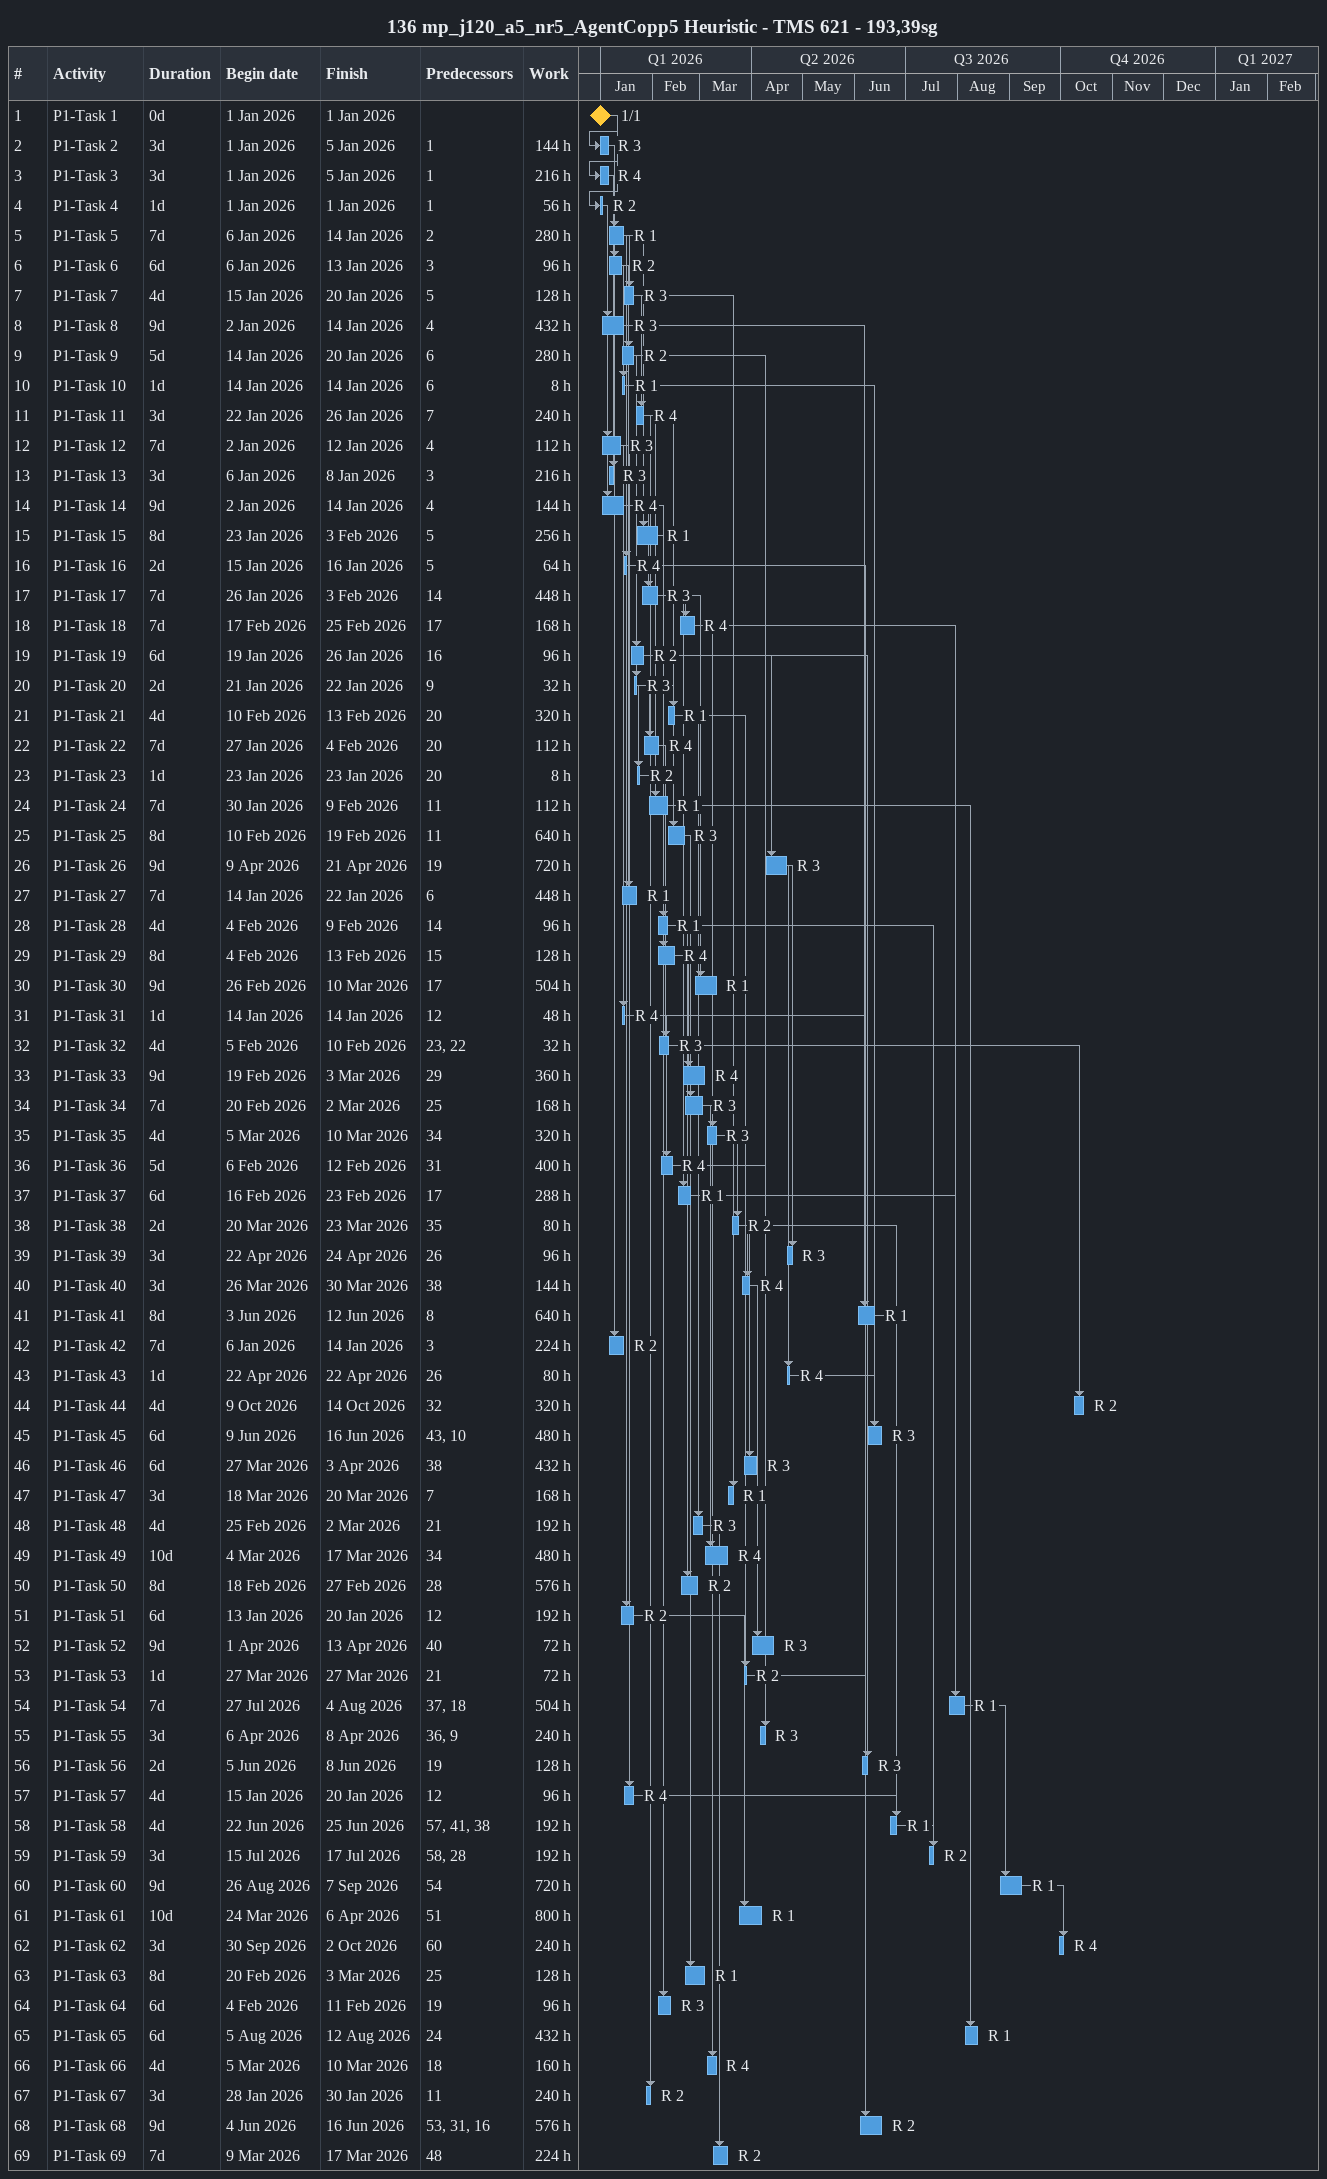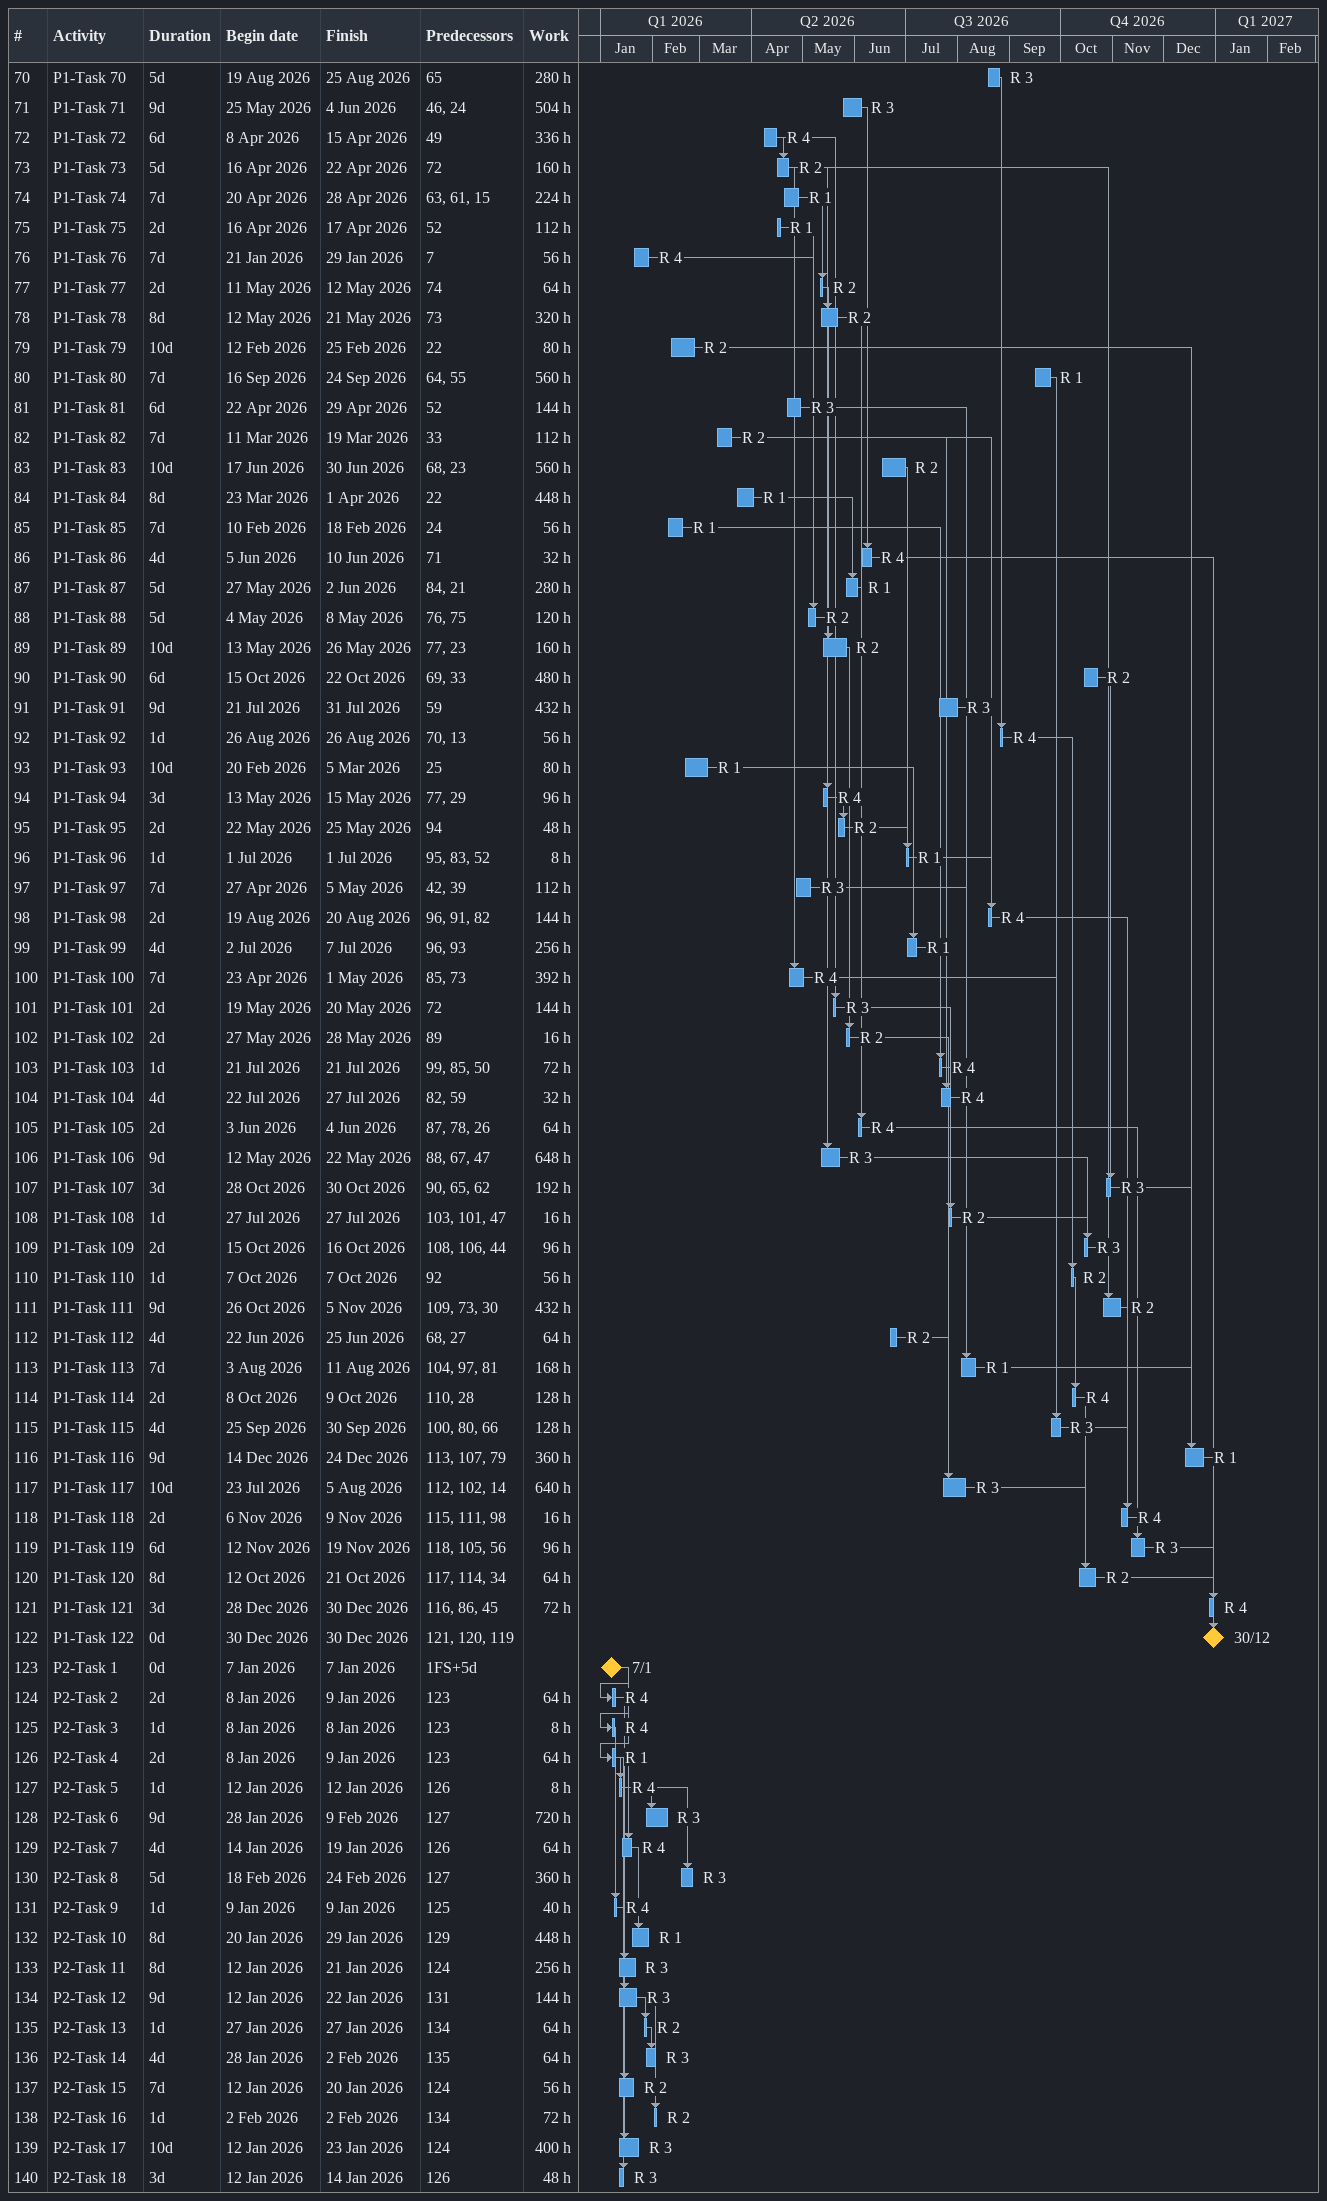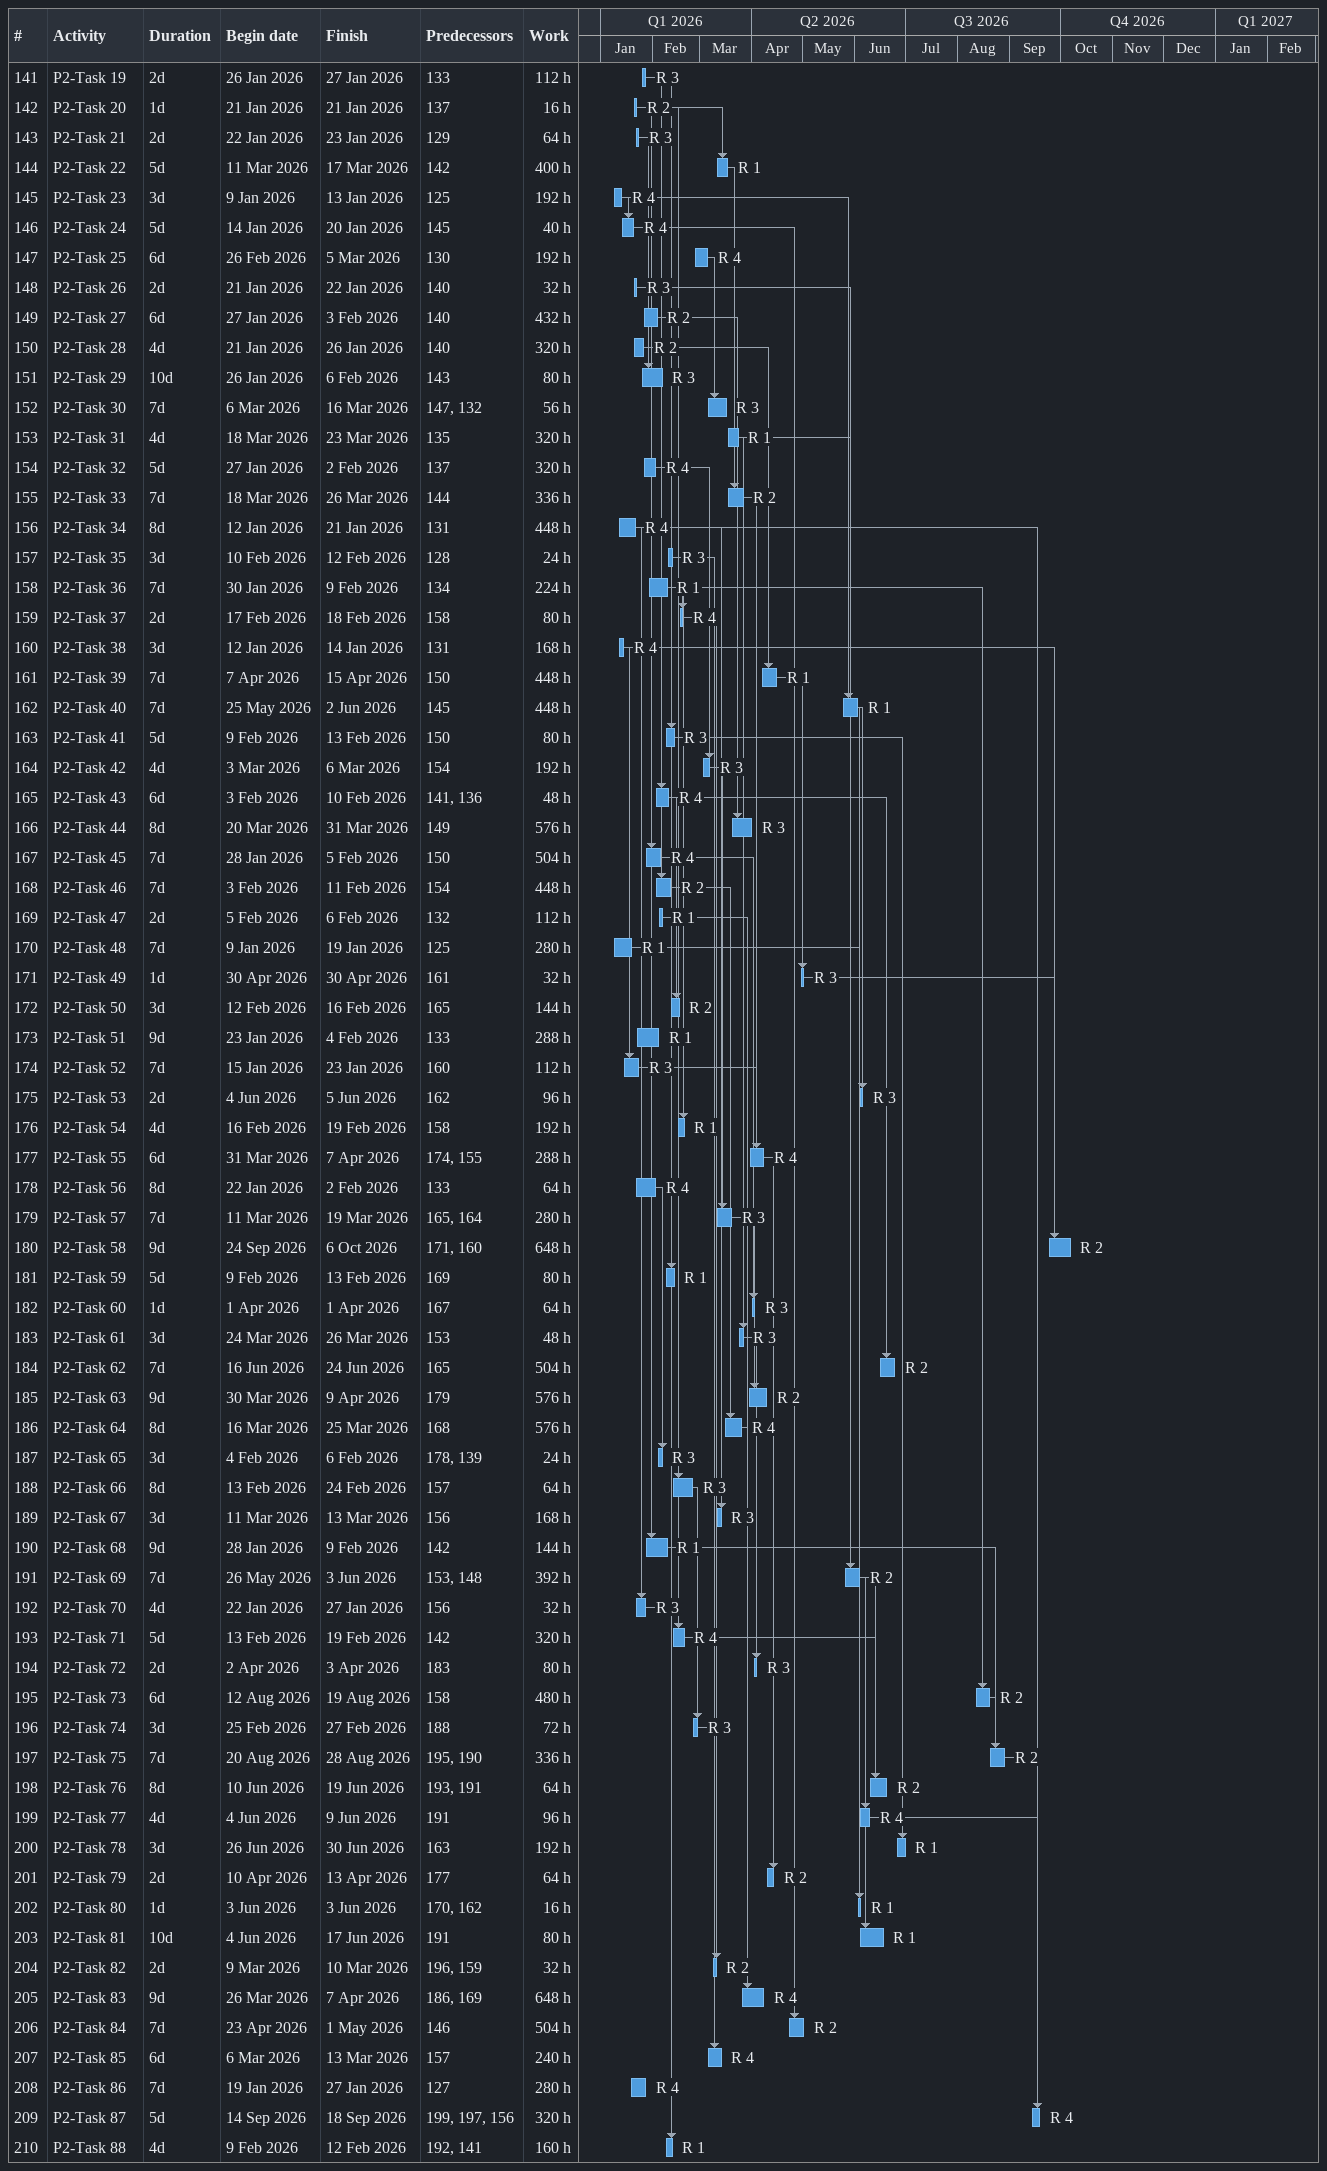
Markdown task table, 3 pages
136 mp_j120_a5_nr5_AgentCopp5 Heuristic - TMS 621 - 193,39sg

| ID | Task | Duration | Start | Finish | Predecessors | Resources | Work (h) |
|---|---|---|---|---|---|---|---|
| 1 | P1-Task 1 | 0d | 2026-01-01 | 2026-01-01 |  |  |  |
| 2 | P1-Task 2 | 3d | 2026-01-01 | 2026-01-05 | 1 | R 3 | 144 |
| 3 | P1-Task 3 | 3d | 2026-01-01 | 2026-01-05 | 1 | R 4 | 216 |
| 4 | P1-Task 4 | 1d | 2026-01-01 | 2026-01-01 | 1 | R 2 | 56 |
| 5 | P1-Task 5 | 7d | 2026-01-06 | 2026-01-14 | 2 | R 1 | 280 |
| 6 | P1-Task 6 | 6d | 2026-01-06 | 2026-01-13 | 3 | R 2 | 96 |
| 7 | P1-Task 7 | 4d | 2026-01-15 | 2026-01-20 | 5 | R 3 | 128 |
| 8 | P1-Task 8 | 9d | 2026-01-02 | 2026-01-14 | 4 | R 3 | 432 |
| 9 | P1-Task 9 | 5d | 2026-01-14 | 2026-01-20 | 6 | R 2 | 280 |
| 10 | P1-Task 10 | 1d | 2026-01-14 | 2026-01-14 | 6 | R 1 | 8 |
| 11 | P1-Task 11 | 3d | 2026-01-22 | 2026-01-26 | 7 | R 4 | 240 |
| 12 | P1-Task 12 | 7d | 2026-01-02 | 2026-01-12 | 4 | R 3 | 112 |
| 13 | P1-Task 13 | 3d | 2026-01-06 | 2026-01-08 | 3 | R 3 | 216 |
| 14 | P1-Task 14 | 9d | 2026-01-02 | 2026-01-14 | 4 | R 4 | 144 |
| 15 | P1-Task 15 | 8d | 2026-01-23 | 2026-02-03 | 5 | R 1 | 256 |
| 16 | P1-Task 16 | 2d | 2026-01-15 | 2026-01-16 | 5 | R 4 | 64 |
| 17 | P1-Task 17 | 7d | 2026-01-26 | 2026-02-03 | 14 | R 3 | 448 |
| 18 | P1-Task 18 | 7d | 2026-02-17 | 2026-02-25 | 17 | R 4 | 168 |
| 19 | P1-Task 19 | 6d | 2026-01-19 | 2026-01-26 | 16 | R 2 | 96 |
| 20 | P1-Task 20 | 2d | 2026-01-21 | 2026-01-22 | 9 | R 3 | 32 |
| 21 | P1-Task 21 | 4d | 2026-02-10 | 2026-02-13 | 20 | R 1 | 320 |
| 22 | P1-Task 22 | 7d | 2026-01-27 | 2026-02-04 | 20 | R 4 | 112 |
| 23 | P1-Task 23 | 1d | 2026-01-23 | 2026-01-23 | 20 | R 2 | 8 |
| 24 | P1-Task 24 | 7d | 2026-01-30 | 2026-02-09 | 11 | R 1 | 112 |
| 25 | P1-Task 25 | 8d | 2026-02-10 | 2026-02-19 | 11 | R 3 | 640 |
| 26 | P1-Task 26 | 9d | 2026-04-09 | 2026-04-21 | 19 | R 3 | 720 |
| 27 | P1-Task 27 | 7d | 2026-01-14 | 2026-01-22 | 6 | R 1 | 448 |
| 28 | P1-Task 28 | 4d | 2026-02-04 | 2026-02-09 | 14 | R 1 | 96 |
| 29 | P1-Task 29 | 8d | 2026-02-04 | 2026-02-13 | 15 | R 4 | 128 |
| 30 | P1-Task 30 | 9d | 2026-02-26 | 2026-03-10 | 17 | R 1 | 504 |
| 31 | P1-Task 31 | 1d | 2026-01-14 | 2026-01-14 | 12 | R 4 | 48 |
| 32 | P1-Task 32 | 4d | 2026-02-05 | 2026-02-10 | 23, 22 | R 3 | 32 |
| 33 | P1-Task 33 | 9d | 2026-02-19 | 2026-03-03 | 29 | R 4 | 360 |
| 34 | P1-Task 34 | 7d | 2026-02-20 | 2026-03-02 | 25 | R 3 | 168 |
| 35 | P1-Task 35 | 4d | 2026-03-05 | 2026-03-10 | 34 | R 3 | 320 |
| 36 | P1-Task 36 | 5d | 2026-02-06 | 2026-02-12 | 31 | R 4 | 400 |
| 37 | P1-Task 37 | 6d | 2026-02-16 | 2026-02-23 | 17 | R 1 | 288 |
| 38 | P1-Task 38 | 2d | 2026-03-20 | 2026-03-23 | 35 | R 2 | 80 |
| 39 | P1-Task 39 | 3d | 2026-04-22 | 2026-04-24 | 26 | R 3 | 96 |
| 40 | P1-Task 40 | 3d | 2026-03-26 | 2026-03-30 | 38 | R 4 | 144 |
| 41 | P1-Task 41 | 8d | 2026-06-03 | 2026-06-12 | 8 | R 1 | 640 |
| 42 | P1-Task 42 | 7d | 2026-01-06 | 2026-01-14 | 3 | R 2 | 224 |
| 43 | P1-Task 43 | 1d | 2026-04-22 | 2026-04-22 | 26 | R 4 | 80 |
| 44 | P1-Task 44 | 4d | 2026-10-09 | 2026-10-14 | 32 | R 2 | 320 |
| 45 | P1-Task 45 | 6d | 2026-06-09 | 2026-06-16 | 43, 10 | R 3 | 480 |
| 46 | P1-Task 46 | 6d | 2026-03-27 | 2026-04-03 | 38 | R 3 | 432 |
| 47 | P1-Task 47 | 3d | 2026-03-18 | 2026-03-20 | 7 | R 1 | 168 |
| 48 | P1-Task 48 | 4d | 2026-02-25 | 2026-03-02 | 21 | R 3 | 192 |
| 49 | P1-Task 49 | 10d | 2026-03-04 | 2026-03-17 | 34 | R 4 | 480 |
| 50 | P1-Task 50 | 8d | 2026-02-18 | 2026-02-27 | 28 | R 2 | 576 |
| 51 | P1-Task 51 | 6d | 2026-01-13 | 2026-01-20 | 12 | R 2 | 192 |
| 52 | P1-Task 52 | 9d | 2026-04-01 | 2026-04-13 | 40 | R 3 | 72 |
| 53 | P1-Task 53 | 1d | 2026-03-27 | 2026-03-27 | 21 | R 2 | 72 |
| 54 | P1-Task 54 | 7d | 2026-07-27 | 2026-08-04 | 37, 18 | R 1 | 504 |
| 55 | P1-Task 55 | 3d | 2026-04-06 | 2026-04-08 | 36, 9 | R 3 | 240 |
| 56 | P1-Task 56 | 2d | 2026-06-05 | 2026-06-08 | 19 | R 3 | 128 |
| 57 | P1-Task 57 | 4d | 2026-01-15 | 2026-01-20 | 12 | R 4 | 96 |
| 58 | P1-Task 58 | 4d | 2026-06-22 | 2026-06-25 | 57, 41, 38 | R 1 | 192 |
| 59 | P1-Task 59 | 3d | 2026-07-15 | 2026-07-17 | 58, 28 | R 2 | 192 |
| 60 | P1-Task 60 | 9d | 2026-08-26 | 2026-09-07 | 54 | R 1 | 720 |
| 61 | P1-Task 61 | 10d | 2026-03-24 | 2026-04-06 | 51 | R 1 | 800 |
| 62 | P1-Task 62 | 3d | 2026-09-30 | 2026-10-02 | 60 | R 4 | 240 |
| 63 | P1-Task 63 | 8d | 2026-02-20 | 2026-03-03 | 25 | R 1 | 128 |
| 64 | P1-Task 64 | 6d | 2026-02-04 | 2026-02-11 | 19 | R 3 | 96 |
| 65 | P1-Task 65 | 6d | 2026-08-05 | 2026-08-12 | 24 | R 1 | 432 |
| 66 | P1-Task 66 | 4d | 2026-03-05 | 2026-03-10 | 18 | R 4 | 160 |
| 67 | P1-Task 67 | 3d | 2026-01-28 | 2026-01-30 | 11 | R 2 | 240 |
| 68 | P1-Task 68 | 9d | 2026-06-04 | 2026-06-16 | 53, 31, 16 | R 2 | 576 |
| 69 | P1-Task 69 | 7d | 2026-03-09 | 2026-03-17 | 48 | R 2 | 224 |
| 70 | P1-Task 70 | 5d | 2026-08-19 | 2026-08-25 | 65 | R 3 | 280 |
| 71 | P1-Task 71 | 9d | 2026-05-25 | 2026-06-04 | 46, 24 | R 3 | 504 |
| 72 | P1-Task 72 | 6d | 2026-04-08 | 2026-04-15 | 49 | R 4 | 336 |
| 73 | P1-Task 73 | 5d | 2026-04-16 | 2026-04-22 | 72 | R 2 | 160 |
| 74 | P1-Task 74 | 7d | 2026-04-20 | 2026-04-28 | 63, 61, 15 | R 1 | 224 |
| 75 | P1-Task 75 | 2d | 2026-04-16 | 2026-04-17 | 52 | R 1 | 112 |
| 76 | P1-Task 76 | 7d | 2026-01-21 | 2026-01-29 | 7 | R 4 | 56 |
| 77 | P1-Task 77 | 2d | 2026-05-11 | 2026-05-12 | 74 | R 2 | 64 |
| 78 | P1-Task 78 | 8d | 2026-05-12 | 2026-05-21 | 73 | R 2 | 320 |
| 79 | P1-Task 79 | 10d | 2026-02-12 | 2026-02-25 | 22 | R 2 | 80 |
| 80 | P1-Task 80 | 7d | 2026-09-16 | 2026-09-24 | 64, 55 | R 1 | 560 |
| 81 | P1-Task 81 | 6d | 2026-04-22 | 2026-04-29 | 52 | R 3 | 144 |
| 82 | P1-Task 82 | 7d | 2026-03-11 | 2026-03-19 | 33 | R 2 | 112 |
| 83 | P1-Task 83 | 10d | 2026-06-17 | 2026-06-30 | 68, 23 | R 2 | 560 |
| 84 | P1-Task 84 | 8d | 2026-03-23 | 2026-04-01 | 22 | R 1 | 448 |
| 85 | P1-Task 85 | 7d | 2026-02-10 | 2026-02-18 | 24 | R 1 | 56 |
| 86 | P1-Task 86 | 4d | 2026-06-05 | 2026-06-10 | 71 | R 4 | 32 |
| 87 | P1-Task 87 | 5d | 2026-05-27 | 2026-06-02 | 84, 21 | R 1 | 280 |
| 88 | P1-Task 88 | 5d | 2026-05-04 | 2026-05-08 | 76, 75 | R 2 | 120 |
| 89 | P1-Task 89 | 10d | 2026-05-13 | 2026-05-26 | 77, 23 | R 2 | 160 |
| 90 | P1-Task 90 | 6d | 2026-10-15 | 2026-10-22 | 69, 33 | R 2 | 480 |
| 91 | P1-Task 91 | 9d | 2026-07-21 | 2026-07-31 | 59 | R 3 | 432 |
| 92 | P1-Task 92 | 1d | 2026-08-26 | 2026-08-26 | 70, 13 | R 4 | 56 |
| 93 | P1-Task 93 | 10d | 2026-02-20 | 2026-03-05 | 25 | R 1 | 80 |
| 94 | P1-Task 94 | 3d | 2026-05-13 | 2026-05-15 | 77, 29 | R 4 | 96 |
| 95 | P1-Task 95 | 2d | 2026-05-22 | 2026-05-25 | 94 | R 2 | 48 |
| 96 | P1-Task 96 | 1d | 2026-07-01 | 2026-07-01 | 95, 83, 52 | R 1 | 8 |
| 97 | P1-Task 97 | 7d | 2026-04-27 | 2026-05-05 | 42, 39 | R 3 | 112 |
| 98 | P1-Task 98 | 2d | 2026-08-19 | 2026-08-20 | 96, 91, 82 | R 4 | 144 |
| 99 | P1-Task 99 | 4d | 2026-07-02 | 2026-07-07 | 96, 93 | R 1 | 256 |
| 100 | P1-Task 100 | 7d | 2026-04-23 | 2026-05-01 | 85, 73 | R 4 | 392 |
| 101 | P1-Task 101 | 2d | 2026-05-19 | 2026-05-20 | 72 | R 3 | 144 |
| 102 | P1-Task 102 | 2d | 2026-05-27 | 2026-05-28 | 89 | R 2 | 16 |
| 103 | P1-Task 103 | 1d | 2026-07-21 | 2026-07-21 | 99, 85, 50 | R 4 | 72 |
| 104 | P1-Task 104 | 4d | 2026-07-22 | 2026-07-27 | 82, 59 | R 4 | 32 |
| 105 | P1-Task 105 | 2d | 2026-06-03 | 2026-06-04 | 87, 78, 26 | R 4 | 64 |
| 106 | P1-Task 106 | 9d | 2026-05-12 | 2026-05-22 | 88, 67, 47 | R 3 | 648 |
| 107 | P1-Task 107 | 3d | 2026-10-28 | 2026-10-30 | 90, 65, 62 | R 3 | 192 |
| 108 | P1-Task 108 | 1d | 2026-07-27 | 2026-07-27 | 103, 101, 47 | R 2 | 16 |
| 109 | P1-Task 109 | 2d | 2026-10-15 | 2026-10-16 | 108, 106, 44 | R 3 | 96 |
| 110 | P1-Task 110 | 1d | 2026-10-07 | 2026-10-07 | 92 | R 2 | 56 |
| 111 | P1-Task 111 | 9d | 2026-10-26 | 2026-11-05 | 109, 73, 30 | R 2 | 432 |
| 112 | P1-Task 112 | 4d | 2026-06-22 | 2026-06-25 | 68, 27 | R 2 | 64 |
| 113 | P1-Task 113 | 7d | 2026-08-03 | 2026-08-11 | 104, 97, 81 | R 1 | 168 |
| 114 | P1-Task 114 | 2d | 2026-10-08 | 2026-10-09 | 110, 28 | R 4 | 128 |
| 115 | P1-Task 115 | 4d | 2026-09-25 | 2026-09-30 | 100, 80, 66 | R 3 | 128 |
| 116 | P1-Task 116 | 9d | 2026-12-14 | 2026-12-24 | 113, 107, 79 | R 1 | 360 |
| 117 | P1-Task 117 | 10d | 2026-07-23 | 2026-08-05 | 112, 102, 14 | R 3 | 640 |
| 118 | P1-Task 118 | 2d | 2026-11-06 | 2026-11-09 | 115, 111, 98 | R 4 | 16 |
| 119 | P1-Task 119 | 6d | 2026-11-12 | 2026-11-19 | 118, 105, 56 | R 3 | 96 |
| 120 | P1-Task 120 | 8d | 2026-10-12 | 2026-10-21 | 117, 114, 34 | R 2 | 64 |
| 121 | P1-Task 121 | 3d | 2026-12-28 | 2026-12-30 | 116, 86, 45 | R 4 | 72 |
| 122 | P1-Task 122 | 0d | 2026-12-30 | 2026-12-30 | 121, 120, 119 |  |  |
| 123 | P2-Task 1 | 0d | 2026-01-07 | 2026-01-07 | 1FS+5d |  |  |
| 124 | P2-Task 2 | 2d | 2026-01-08 | 2026-01-09 | 123 | R 4 | 64 |
| 125 | P2-Task 3 | 1d | 2026-01-08 | 2026-01-08 | 123 | R 4 | 8 |
| 126 | P2-Task 4 | 2d | 2026-01-08 | 2026-01-09 | 123 | R 1 | 64 |
| 127 | P2-Task 5 | 1d | 2026-01-12 | 2026-01-12 | 126 | R 4 | 8 |
| 128 | P2-Task 6 | 9d | 2026-01-28 | 2026-02-09 | 127 | R 3 | 720 |
| 129 | P2-Task 7 | 4d | 2026-01-14 | 2026-01-19 | 126 | R 4 | 64 |
| 130 | P2-Task 8 | 5d | 2026-02-18 | 2026-02-24 | 127 | R 3 | 360 |
| 131 | P2-Task 9 | 1d | 2026-01-09 | 2026-01-09 | 125 | R 4 | 40 |
| 132 | P2-Task 10 | 8d | 2026-01-20 | 2026-01-29 | 129 | R 1 | 448 |
| 133 | P2-Task 11 | 8d | 2026-01-12 | 2026-01-21 | 124 | R 3 | 256 |
| 134 | P2-Task 12 | 9d | 2026-01-12 | 2026-01-22 | 131 | R 3 | 144 |
| 135 | P2-Task 13 | 1d | 2026-01-27 | 2026-01-27 | 134 | R 2 | 64 |
| 136 | P2-Task 14 | 4d | 2026-01-28 | 2026-02-02 | 135 | R 3 | 64 |
| 137 | P2-Task 15 | 7d | 2026-01-12 | 2026-01-20 | 124 | R 2 | 56 |
| 138 | P2-Task 16 | 1d | 2026-02-02 | 2026-02-02 | 134 | R 2 | 72 |
| 139 | P2-Task 17 | 10d | 2026-01-12 | 2026-01-23 | 124 | R 3 | 400 |
| 140 | P2-Task 18 | 3d | 2026-01-12 | 2026-01-14 | 126 | R 3 | 48 |
| 141 | P2-Task 19 | 2d | 2026-01-26 | 2026-01-27 | 133 | R 3 | 112 |
| 142 | P2-Task 20 | 1d | 2026-01-21 | 2026-01-21 | 137 | R 2 | 16 |
| 143 | P2-Task 21 | 2d | 2026-01-22 | 2026-01-23 | 129 | R 3 | 64 |
| 144 | P2-Task 22 | 5d | 2026-03-11 | 2026-03-17 | 142 | R 1 | 400 |
| 145 | P2-Task 23 | 3d | 2026-01-09 | 2026-01-13 | 125 | R 4 | 192 |
| 146 | P2-Task 24 | 5d | 2026-01-14 | 2026-01-20 | 145 | R 4 | 40 |
| 147 | P2-Task 25 | 6d | 2026-02-26 | 2026-03-05 | 130 | R 4 | 192 |
| 148 | P2-Task 26 | 2d | 2026-01-21 | 2026-01-22 | 140 | R 3 | 32 |
| 149 | P2-Task 27 | 6d | 2026-01-27 | 2026-02-03 | 140 | R 2 | 432 |
| 150 | P2-Task 28 | 4d | 2026-01-21 | 2026-01-26 | 140 | R 2 | 320 |
| 151 | P2-Task 29 | 10d | 2026-01-26 | 2026-02-06 | 143 | R 3 | 80 |
| 152 | P2-Task 30 | 7d | 2026-03-06 | 2026-03-16 | 147, 132 | R 3 | 56 |
| 153 | P2-Task 31 | 4d | 2026-03-18 | 2026-03-23 | 135 | R 1 | 320 |
| 154 | P2-Task 32 | 5d | 2026-01-27 | 2026-02-02 | 137 | R 4 | 320 |
| 155 | P2-Task 33 | 7d | 2026-03-18 | 2026-03-26 | 144 | R 2 | 336 |
| 156 | P2-Task 34 | 8d | 2026-01-12 | 2026-01-21 | 131 | R 4 | 448 |
| 157 | P2-Task 35 | 3d | 2026-02-10 | 2026-02-12 | 128 | R 3 | 24 |
| 158 | P2-Task 36 | 7d | 2026-01-30 | 2026-02-09 | 134 | R 1 | 224 |
| 159 | P2-Task 37 | 2d | 2026-02-17 | 2026-02-18 | 158 | R 4 | 80 |
| 160 | P2-Task 38 | 3d | 2026-01-12 | 2026-01-14 | 131 | R 4 | 168 |
| 161 | P2-Task 39 | 7d | 2026-04-07 | 2026-04-15 | 150 | R 1 | 448 |
| 162 | P2-Task 40 | 7d | 2026-05-25 | 2026-06-02 | 145 | R 1 | 448 |
| 163 | P2-Task 41 | 5d | 2026-02-09 | 2026-02-13 | 150 | R 3 | 80 |
| 164 | P2-Task 42 | 4d | 2026-03-03 | 2026-03-06 | 154 | R 3 | 192 |
| 165 | P2-Task 43 | 6d | 2026-02-03 | 2026-02-10 | 141, 136 | R 4 | 48 |
| 166 | P2-Task 44 | 8d | 2026-03-20 | 2026-03-31 | 149 | R 3 | 576 |
| 167 | P2-Task 45 | 7d | 2026-01-28 | 2026-02-05 | 150 | R 4 | 504 |
| 168 | P2-Task 46 | 7d | 2026-02-03 | 2026-02-11 | 154 | R 2 | 448 |
| 169 | P2-Task 47 | 2d | 2026-02-05 | 2026-02-06 | 132 | R 1 | 112 |
| 170 | P2-Task 48 | 7d | 2026-01-09 | 2026-01-19 | 125 | R 1 | 280 |
| 171 | P2-Task 49 | 1d | 2026-04-30 | 2026-04-30 | 161 | R 3 | 32 |
| 172 | P2-Task 50 | 3d | 2026-02-12 | 2026-02-16 | 165 | R 2 | 144 |
| 173 | P2-Task 51 | 9d | 2026-01-23 | 2026-02-04 | 133 | R 1 | 288 |
| 174 | P2-Task 52 | 7d | 2026-01-15 | 2026-01-23 | 160 | R 3 | 112 |
| 175 | P2-Task 53 | 2d | 2026-06-04 | 2026-06-05 | 162 | R 3 | 96 |
| 176 | P2-Task 54 | 4d | 2026-02-16 | 2026-02-19 | 158 | R 1 | 192 |
| 177 | P2-Task 55 | 6d | 2026-03-31 | 2026-04-07 | 174, 155 | R 4 | 288 |
| 178 | P2-Task 56 | 8d | 2026-01-22 | 2026-02-02 | 133 | R 4 | 64 |
| 179 | P2-Task 57 | 7d | 2026-03-11 | 2026-03-19 | 165, 164 | R 3 | 280 |
| 180 | P2-Task 58 | 9d | 2026-09-24 | 2026-10-06 | 171, 160 | R 2 | 648 |
| 181 | P2-Task 59 | 5d | 2026-02-09 | 2026-02-13 | 169 | R 1 | 80 |
| 182 | P2-Task 60 | 1d | 2026-04-01 | 2026-04-01 | 167 | R 3 | 64 |
| 183 | P2-Task 61 | 3d | 2026-03-24 | 2026-03-26 | 153 | R 3 | 48 |
| 184 | P2-Task 62 | 7d | 2026-06-16 | 2026-06-24 | 165 | R 2 | 504 |
| 185 | P2-Task 63 | 9d | 2026-03-30 | 2026-04-09 | 179 | R 2 | 576 |
| 186 | P2-Task 64 | 8d | 2026-03-16 | 2026-03-25 | 168 | R 4 | 576 |
| 187 | P2-Task 65 | 3d | 2026-02-04 | 2026-02-06 | 178, 139 | R 3 | 24 |
| 188 | P2-Task 66 | 8d | 2026-02-13 | 2026-02-24 | 157 | R 3 | 64 |
| 189 | P2-Task 67 | 3d | 2026-03-11 | 2026-03-13 | 156 | R 3 | 168 |
| 190 | P2-Task 68 | 9d | 2026-01-28 | 2026-02-09 | 142 | R 1 | 144 |
| 191 | P2-Task 69 | 7d | 2026-05-26 | 2026-06-03 | 153, 148 | R 2 | 392 |
| 192 | P2-Task 70 | 4d | 2026-01-22 | 2026-01-27 | 156 | R 3 | 32 |
| 193 | P2-Task 71 | 5d | 2026-02-13 | 2026-02-19 | 142 | R 4 | 320 |
| 194 | P2-Task 72 | 2d | 2026-04-02 | 2026-04-03 | 183 | R 3 | 80 |
| 195 | P2-Task 73 | 6d | 2026-08-12 | 2026-08-19 | 158 | R 2 | 480 |
| 196 | P2-Task 74 | 3d | 2026-02-25 | 2026-02-27 | 188 | R 3 | 72 |
| 197 | P2-Task 75 | 7d | 2026-08-20 | 2026-08-28 | 195, 190 | R 2 | 336 |
| 198 | P2-Task 76 | 8d | 2026-06-10 | 2026-06-19 | 193, 191 | R 2 | 64 |
| 199 | P2-Task 77 | 4d | 2026-06-04 | 2026-06-09 | 191 | R 4 | 96 |
| 200 | P2-Task 78 | 3d | 2026-06-26 | 2026-06-30 | 163 | R 1 | 192 |
| 201 | P2-Task 79 | 2d | 2026-04-10 | 2026-04-13 | 177 | R 2 | 64 |
| 202 | P2-Task 80 | 1d | 2026-06-03 | 2026-06-03 | 170, 162 | R 1 | 16 |
| 203 | P2-Task 81 | 10d | 2026-06-04 | 2026-06-17 | 191 | R 1 | 80 |
| 204 | P2-Task 82 | 2d | 2026-03-09 | 2026-03-10 | 196, 159 | R 2 | 32 |
| 205 | P2-Task 83 | 9d | 2026-03-26 | 2026-04-07 | 186, 169 | R 4 | 648 |
| 206 | P2-Task 84 | 7d | 2026-04-23 | 2026-05-01 | 146 | R 2 | 504 |
| 207 | P2-Task 85 | 6d | 2026-03-06 | 2026-03-13 | 157 | R 4 | 240 |
| 208 | P2-Task 86 | 7d | 2026-01-19 | 2026-01-27 | 127 | R 4 | 280 |
| 209 | P2-Task 87 | 5d | 2026-09-14 | 2026-09-18 | 199, 197, 156 | R 4 | 320 |
| 210 | P2-Task 88 | 4d | 2026-02-09 | 2026-02-12 | 192, 141 | R 1 | 160 |
